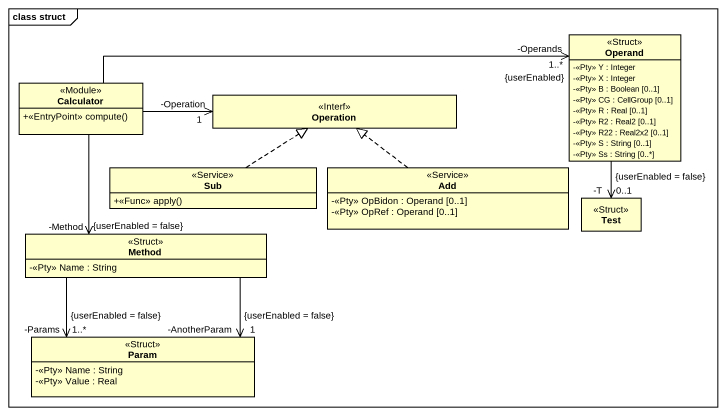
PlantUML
@startuml
mainframe class struct
hide circle
hide empty members
skinparam classAttributeIconSize 0
class Operand <<Struct>> {
  -<<Pty>> Y : Integer
  -<<Pty>> X : Integer
  -<<Pty>> B : Boolean [0..1]
  -<<Pty>> CG : CellGroup [0..1]
  -<<Pty>> R : Real [0..1]
  -<<Pty>> R2 : Real2 [0..1]
  -<<Pty>> R22 : Real2x2 [0..1]
  -<<Pty>> S : String [0..1]
  -<<Pty>> Ss : String [0..*]
}
class Calculator <<Module>> {
  +<<EntryPoint>> compute()
}
interface Operation <<Interf>>
class Sub <<Service>> {
  +<<Func>> apply()
}
class Add <<Service>> {
  -<<Pty>> OpBidon : Operand [0..1]
  -<<Pty>> OpRef : Operand [0..1]
}
class Test <<Struct>>
class Method <<Struct>> {
  -<<Pty>> Name : String
}
class Param <<Struct>> {
  -<<Pty>> Name : String
  -<<Pty>> Value : Real
}
Operand "-Operands\n1..*\n{userEnabled}" <-left- Calculator
Operation "-Operation\n1" <-left- Calculator
Sub .up.|> Operation
Add .up.|> Operation
Test "-T\n{userEnabled = false}\n0..1" <-up- Operand
Method "-Method\n{userEnabled = false}" <-up- Calculator
Param "-Params\n1..*\n{userEnabled = false}" <-up- Method
Param "-AnotherParam\n1\n{userEnabled = false}" <-up- Method
@enduml
